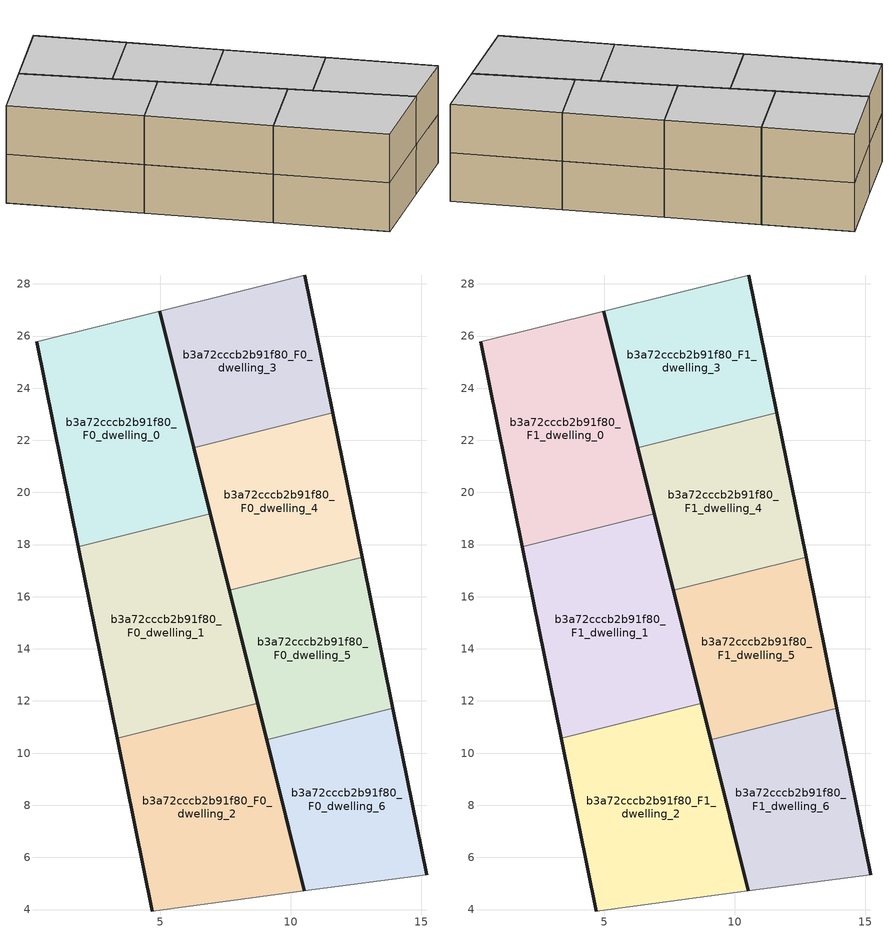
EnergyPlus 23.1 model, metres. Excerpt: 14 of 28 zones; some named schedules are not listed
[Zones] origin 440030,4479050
b3a72cccb2b91f80_F0_dwelling_0
 floor ground (EU_floor_Construction): 6.91,19.18 4.97,26.95 0.25,25.77 1.85,17.92 z0
 wall outside (EU_wall_Construction): 1.85,17.92 0.25,25.77 / 4.97,26.95 6.91,19.18 z0:3
 wall adiabatic (EU_wall_Construction): 0.25,25.77 4.97,26.95 z0:3
 wall to b3a72cccb2b91f80_F0_dwelling_1 (EU_wall_Construction): 6.91,19.18 1.85,17.92 z0:3
b3a72cccb2b91f80_F0_dwelling_1
 floor ground (EU_floor_Construction): 8.73,11.91 6.91,19.18 1.85,17.92 3.34,10.56 z0
 wall outside (EU_wall_Construction): 6.91,19.18 8.73,11.91 / 3.34,10.56 1.85,17.92 z0:3
 wall to b3a72cccb2b91f80_F0_dwelling_2 (EU_wall_Construction): 8.73,11.91 3.34,10.56 z0:3
b3a72cccb2b91f80_F0_dwelling_2
 floor ground (EU_floor_Construction): 10.52,4.71 8.73,11.91 3.34,10.56 4.69,3.94 z0
 wall outside (EU_wall_Construction): 8.73,11.91 10.52,4.71 / 4.69,3.94 3.34,10.56 z0:3
 wall adiabatic (EU_wall_Construction): 10.52,4.71 4.69,3.94 z0:3
b3a72cccb2b91f80_F0_dwelling_3
 floor ground (EU_floor_Construction): 11.61,23.05 10.53,28.34 4.97,26.95 6.28,21.72 z0
 wall outside (EU_wall_Construction): 10.53,28.34 11.61,23.05 / 6.28,21.72 4.97,26.95 z0:3
 wall adiabatic (EU_wall_Construction): 4.97,26.95 10.53,28.34 z0:3
 wall to b3a72cccb2b91f80_F0_dwelling_4 (EU_wall_Construction): 11.61,23.05 6.28,21.72 z0:3
b3a72cccb2b91f80_F0_dwelling_4
 floor ground (EU_floor_Construction): 12.74,17.52 11.61,23.05 6.28,21.72 7.64,16.25 z0
 wall outside (EU_wall_Construction): 11.61,23.05 12.74,17.52 / 7.64,16.25 6.28,21.72 z0:3
 wall to b3a72cccb2b91f80_F0_dwelling_5 (EU_wall_Construction): 12.74,17.52 7.64,16.25 z0:3
b3a72cccb2b91f80_F0_dwelling_5
 floor ground (EU_floor_Construction): 13.92,11.72 12.74,17.52 7.64,16.25 9.08,10.51 z0
 wall outside (EU_wall_Construction): 12.74,17.52 13.92,11.72 / 9.08,10.51 7.64,16.25 z0:3
 wall to b3a72cccb2b91f80_F0_dwelling_6 (EU_wall_Construction): 13.92,11.72 9.08,10.51 z0:3
b3a72cccb2b91f80_F0_dwelling_6
 floor ground (EU_floor_Construction): 15.22,5.33 13.92,11.72 9.08,10.51 10.52,4.71 z0
 wall outside (EU_wall_Construction): 13.92,11.72 15.22,5.33 / 10.52,4.71 9.08,10.51 z0:3
 wall adiabatic (EU_wall_Construction): 15.22,5.33 10.52,4.71 z0:3
b3a72cccb2b91f80_F1_dwelling_0
 floor to b3a72cccb2b91f80_F0_dwelling_0 (EU_floor_Construction): 6.91,19.18 4.97,26.95 0.25,25.77 1.85,17.92 z3
 wall outside (EU_wall_Construction): 1.85,17.92 0.25,25.77 / 4.97,26.95 6.91,19.18 z3:6
 wall adiabatic (EU_wall_Construction): 0.25,25.77 4.97,26.95 z3:6
 wall to b3a72cccb2b91f80_F1_dwelling_1 (EU_wall_Construction): 6.91,19.18 1.85,17.92 z3:6
 ceiling to b3a72cccb2b91f80_F2_dwelling_0 (EU_floor_Construction): 4.97,26.95 6.91,19.18 1.85,17.92 0.25,25.77 z6
b3a72cccb2b91f80_F1_dwelling_1
 floor to b3a72cccb2b91f80_F0_dwelling_1 (EU_floor_Construction): 8.73,11.91 6.91,19.18 1.85,17.92 3.34,10.56 z3
 wall outside (EU_wall_Construction): 6.91,19.18 8.73,11.91 / 3.34,10.56 1.85,17.92 z3:6
 wall to b3a72cccb2b91f80_F1_dwelling_2 (EU_wall_Construction): 8.73,11.91 3.34,10.56 z3:6
 ceiling to b3a72cccb2b91f80_F2_dwelling_1 (EU_floor_Construction): 6.91,19.18 8.73,11.91 3.34,10.56 1.85,17.92 z6
b3a72cccb2b91f80_F1_dwelling_2
 floor to b3a72cccb2b91f80_F0_dwelling_2 (EU_floor_Construction): 10.52,4.71 8.73,11.91 3.34,10.56 4.69,3.94 z3
 wall outside (EU_wall_Construction): 8.73,11.91 10.52,4.71 / 4.69,3.94 3.34,10.56 z3:6
 wall adiabatic (EU_wall_Construction): 10.52,4.71 4.69,3.94 z3:6
 ceiling to b3a72cccb2b91f80_F2_dwelling_2 (EU_floor_Construction): 8.73,11.91 10.52,4.71 4.69,3.94 3.34,10.56 z6
b3a72cccb2b91f80_F1_dwelling_3
 floor to b3a72cccb2b91f80_F0_dwelling_3 (EU_floor_Construction): 11.61,23.05 10.53,28.34 4.97,26.95 6.28,21.72 z3
 wall outside (EU_wall_Construction): 10.53,28.34 11.61,23.05 / 6.28,21.72 4.97,26.95 z3:6
 wall adiabatic (EU_wall_Construction): 4.97,26.95 10.53,28.34 z3:6
 wall to b3a72cccb2b91f80_F1_dwelling_4 (EU_wall_Construction): 11.61,23.05 6.28,21.72 z3:6
 ceiling to b3a72cccb2b91f80_F2_dwelling_3 (EU_floor_Construction): 10.53,28.34 11.61,23.05 6.28,21.72 4.97,26.95 z6
b3a72cccb2b91f80_F1_dwelling_4
 floor to b3a72cccb2b91f80_F0_dwelling_4 (EU_floor_Construction): 12.74,17.52 11.61,23.05 6.28,21.72 7.64,16.25 z3
 wall outside (EU_wall_Construction): 11.61,23.05 12.74,17.52 / 7.64,16.25 6.28,21.72 z3:6
 wall to b3a72cccb2b91f80_F1_dwelling_5 (EU_wall_Construction): 12.74,17.52 7.64,16.25 z3:6
 ceiling to b3a72cccb2b91f80_F2_dwelling_4 (EU_floor_Construction): 11.61,23.05 12.74,17.52 7.64,16.25 6.28,21.72 z6
b3a72cccb2b91f80_F1_dwelling_5
 floor to b3a72cccb2b91f80_F0_dwelling_5 (EU_floor_Construction): 13.92,11.72 12.74,17.52 7.64,16.25 9.08,10.51 z3
 wall outside (EU_wall_Construction): 12.74,17.52 13.92,11.72 / 9.08,10.51 7.64,16.25 z3:6
 wall to b3a72cccb2b91f80_F1_dwelling_6 (EU_wall_Construction): 13.92,11.72 9.08,10.51 z3:6
 ceiling to b3a72cccb2b91f80_F2_dwelling_5 (EU_floor_Construction): 12.74,17.52 13.92,11.72 9.08,10.51 7.64,16.25 z6
b3a72cccb2b91f80_F1_dwelling_6
 floor to b3a72cccb2b91f80_F0_dwelling_6 (EU_floor_Construction): 15.22,5.33 13.92,11.72 9.08,10.51 10.52,4.71 z3
 wall outside (EU_wall_Construction): 13.92,11.72 15.22,5.33 / 10.52,4.71 9.08,10.51 z3:6
 wall adiabatic (EU_wall_Construction): 15.22,5.33 10.52,4.71 z3:6
 ceiling to b3a72cccb2b91f80_F2_dwelling_6 (EU_floor_Construction): 13.92,11.72 15.22,5.33 10.52,4.71 9.08,10.51 z6
[Building]
EU S2 Campaign: North Axis=0; Terrain=City; Solar Distribution=FullExterior
[Site:Location]
Madrid: Latitude=40.5; Longitude=-3.5; Time Zone=1; Elevation=609
[SizingPeriod:WeatherFileDays]
AnnualSizingPeriod: Begin Month=1; Begin Day of Month=1; End Month=12; End Day of Month=31; Day of Week for Start Day=Monday; Use Weather File Daylight Saving Period=No; Use Weather File Rain and Snow Indicators=No
[MATERIAL]
EU_InternalMass_Material: Roughness=MediumRough; Thickness=0.1; Conductivity=1; Density=1800; Specific Heat=900; Thermal Absorptance=0.9; Solar Absorptance=0.7; Visible Absorptance=0.7
[MATERIAL:NOMASS] Roughness=MediumRough; Thermal Absorptance=0.9; Solar Absorptance=0.7; Visible Absorptance=0.7
Name | Thermal Resistance
EU_wall_NoMass | 1.60022
EU_floor_NoMass | 0.470652
[CONSTRUCTION]
EU_wall_Construction: EU_wall_NoMass
EU_floor_Construction: EU_floor_NoMass
EU_InternalMass_Construction: EU_InternalMass_Material
[ZONE] Type=1; Multiplier=1; Ceiling Height=autocalculate; Floor Area=autocalculate; Part of Total Floor Area=Yes
Name | Volume
b3a72cccb2b91f80_F0_dwelling_0; b3a72cccb2b91f80_F1_dwelling_0 | 121.092
b3a72cccb2b91f80_F0_dwelling_1; b3a72cccb2b91f80_F1_dwelling_1 | 121.1
b3a72cccb2b91f80_F0_dwelling_2; b3a72cccb2b91f80_F1_dwelling_2 | 121.107
b3a72cccb2b91f80_F0_dwelling_3 | 90.8251
b3a72cccb2b91f80_F1_dwelling_3 | 90.8247
b3a72cccb2b91f80_F0_dwelling_4 | 90.8368
b3a72cccb2b91f80_F1_dwelling_4 | 90.8372
b3a72cccb2b91f80_F0_dwelling_5; b3a72cccb2b91f80_F1_dwelling_5 | 90.8262
b3a72cccb2b91f80_F0_dwelling_6 | 90.8394
b3a72cccb2b91f80_F1_dwelling_6 | 90.8397
[INTERNALMASS] Construction=EU_InternalMass_Construction
Name | Zone or ZoneList | Surface Area
b3a72cccb2b91f80_F0_dwelling_0_EU_InternalMass | b3a72cccb2b91f80_F0_dwelling_0 | 40.364
b3a72cccb2b91f80_F0_dwelling_1_EU_InternalMass | b3a72cccb2b91f80_F0_dwelling_1 | 40.3667
b3a72cccb2b91f80_F0_dwelling_2_EU_InternalMass | b3a72cccb2b91f80_F0_dwelling_2 | 40.3689
b3a72cccb2b91f80_F0_dwelling_3_EU_InternalMass | b3a72cccb2b91f80_F0_dwelling_3 | 30.2748
b3a72cccb2b91f80_F0_dwelling_4_EU_InternalMass | b3a72cccb2b91f80_F0_dwelling_4 | 30.279
b3a72cccb2b91f80_F0_dwelling_5_EU_InternalMass | b3a72cccb2b91f80_F0_dwelling_5 | 30.2755
b3a72cccb2b91f80_F0_dwelling_6_EU_InternalMass | b3a72cccb2b91f80_F0_dwelling_6 | 30.2799
b3a72cccb2b91f80_F1_dwelling_0_EU_InternalMass | b3a72cccb2b91f80_F1_dwelling_0 | 40.364
b3a72cccb2b91f80_F1_dwelling_1_EU_InternalMass | b3a72cccb2b91f80_F1_dwelling_1 | 40.3667
b3a72cccb2b91f80_F1_dwelling_2_EU_InternalMass | b3a72cccb2b91f80_F1_dwelling_2 | 40.3689
b3a72cccb2b91f80_F1_dwelling_3_EU_InternalMass | b3a72cccb2b91f80_F1_dwelling_3 | 30.2748
b3a72cccb2b91f80_F1_dwelling_4_EU_InternalMass | b3a72cccb2b91f80_F1_dwelling_4 | 30.279
b3a72cccb2b91f80_F1_dwelling_5_EU_InternalMass | b3a72cccb2b91f80_F1_dwelling_5 | 30.2755
b3a72cccb2b91f80_F1_dwelling_6_EU_InternalMass | b3a72cccb2b91f80_F1_dwelling_6 | 30.2799
[OTHEREQUIPMENT] Fuel Type=Electricity; Design Level Calculation Method=Watts/Area; Power per Zone Floor Area=1; Fraction Latent=0; Fraction Radiant=0; Fraction Lost=0; Carbon Dioxide Generation Rate=0; EndUse Subcategory=EU_Step8_InternalGains
Name | Zone or ZoneList or Space or SpaceList | Schedule
EU_Step8_InternalGain_b3a72cccb2b91f80_F0_dwelling_0_f000 | b3a72cccb2b91f80_F0_dwelling_0 | EU_Step8_GainSchedule_b3a72cccb2b91f80_F0_dwelling_0_f000
EU_Step8_InternalGain_b3a72cccb2b91f80_F0_dwelling_1_f000 | b3a72cccb2b91f80_F0_dwelling_1 | EU_Step8_GainSchedule_b3a72cccb2b91f80_F0_dwelling_1_f000
EU_Step8_InternalGain_b3a72cccb2b91f80_F0_dwelling_2_f000 | b3a72cccb2b91f80_F0_dwelling_2 | EU_Step8_GainSchedule_b3a72cccb2b91f80_F0_dwelling_2_f000
EU_Step8_InternalGain_b3a72cccb2b91f80_F0_dwelling_3_f000 | b3a72cccb2b91f80_F0_dwelling_3 | EU_Step8_GainSchedule_b3a72cccb2b91f80_F0_dwelling_3_f000
EU_Step8_InternalGain_b3a72cccb2b91f80_F0_dwelling_4_f000 | b3a72cccb2b91f80_F0_dwelling_4 | EU_Step8_GainSchedule_b3a72cccb2b91f80_F0_dwelling_4_f000
EU_Step8_InternalGain_b3a72cccb2b91f80_F0_dwelling_5_f000 | b3a72cccb2b91f80_F0_dwelling_5 | EU_Step8_GainSchedule_b3a72cccb2b91f80_F0_dwelling_5_f000
EU_Step8_InternalGain_b3a72cccb2b91f80_F0_dwelling_6_f000 | b3a72cccb2b91f80_F0_dwelling_6 | EU_Step8_GainSchedule_b3a72cccb2b91f80_F0_dwelling_6_f000
EU_Step8_InternalGain_b3a72cccb2b91f80_F1_dwelling_0_f000 | b3a72cccb2b91f80_F1_dwelling_0 | EU_Step8_GainSchedule_b3a72cccb2b91f80_F1_dwelling_0_f000
EU_Step8_InternalGain_b3a72cccb2b91f80_F1_dwelling_1_f000 | b3a72cccb2b91f80_F1_dwelling_1 | EU_Step8_GainSchedule_b3a72cccb2b91f80_F1_dwelling_1_f000
EU_Step8_InternalGain_b3a72cccb2b91f80_F1_dwelling_2_f000 | b3a72cccb2b91f80_F1_dwelling_2 | EU_Step8_GainSchedule_b3a72cccb2b91f80_F1_dwelling_2_f000
EU_Step8_InternalGain_b3a72cccb2b91f80_F1_dwelling_3_f000 | b3a72cccb2b91f80_F1_dwelling_3 | EU_Step8_GainSchedule_b3a72cccb2b91f80_F1_dwelling_3_f000
EU_Step8_InternalGain_b3a72cccb2b91f80_F1_dwelling_4_f000 | b3a72cccb2b91f80_F1_dwelling_4 | EU_Step8_GainSchedule_b3a72cccb2b91f80_F1_dwelling_4_f000
EU_Step8_InternalGain_b3a72cccb2b91f80_F1_dwelling_5_f000 | b3a72cccb2b91f80_F1_dwelling_5 | EU_Step8_GainSchedule_b3a72cccb2b91f80_F1_dwelling_5_f000
EU_Step8_InternalGain_b3a72cccb2b91f80_F1_dwelling_6_f000 | b3a72cccb2b91f80_F1_dwelling_6 | EU_Step8_GainSchedule_b3a72cccb2b91f80_F1_dwelling_6_f000
[ZONEVENTILATION:DESIGNFLOWRATE] Schedule=EU_AlwaysOn; Design Flow Rate Calculation Method=AirChanges/Hour; Air Changes per Hour=0.480704; Ventilation Type=Natural; Fan Pressure Rise=0; Fan Total Efficiency=1; Constant Term Coefficient=1; Temperature Term Coefficient=0; Velocity Term Coefficient=0; Velocity Squared Term Coefficient=0; Minimum Indoor Temperature=-100; Maximum Indoor Temperature=100; Delta Temperature=-100; Minimum Outdoor Temperature=-100; Maximum Outdoor Temperature=100; Maximum Wind Speed=40
Name | Zone or ZoneList or Space or SpaceList
EU_ConstantAir_b3a72cccb2b91f80_F0_dwelling_0 | b3a72cccb2b91f80_F0_dwelling_0
EU_ConstantAir_b3a72cccb2b91f80_F0_dwelling_1 | b3a72cccb2b91f80_F0_dwelling_1
EU_ConstantAir_b3a72cccb2b91f80_F0_dwelling_2 | b3a72cccb2b91f80_F0_dwelling_2
EU_ConstantAir_b3a72cccb2b91f80_F0_dwelling_3 | b3a72cccb2b91f80_F0_dwelling_3
EU_ConstantAir_b3a72cccb2b91f80_F0_dwelling_4 | b3a72cccb2b91f80_F0_dwelling_4
EU_ConstantAir_b3a72cccb2b91f80_F0_dwelling_5 | b3a72cccb2b91f80_F0_dwelling_5
EU_ConstantAir_b3a72cccb2b91f80_F0_dwelling_6 | b3a72cccb2b91f80_F0_dwelling_6
EU_ConstantAir_b3a72cccb2b91f80_F1_dwelling_0 | b3a72cccb2b91f80_F1_dwelling_0
EU_ConstantAir_b3a72cccb2b91f80_F1_dwelling_1 | b3a72cccb2b91f80_F1_dwelling_1
EU_ConstantAir_b3a72cccb2b91f80_F1_dwelling_2 | b3a72cccb2b91f80_F1_dwelling_2
EU_ConstantAir_b3a72cccb2b91f80_F1_dwelling_3 | b3a72cccb2b91f80_F1_dwelling_3
EU_ConstantAir_b3a72cccb2b91f80_F1_dwelling_4 | b3a72cccb2b91f80_F1_dwelling_4
EU_ConstantAir_b3a72cccb2b91f80_F1_dwelling_5 | b3a72cccb2b91f80_F1_dwelling_5
EU_ConstantAir_b3a72cccb2b91f80_F1_dwelling_6 | b3a72cccb2b91f80_F1_dwelling_6
[HVACTEMPLATE:THERMOSTAT] Constant Heating Setpoint=20; Constant Cooling Setpoint=50
EU_HeatOnly_b3a72cccb2b91f80_F0_dwelling_0; EU_HeatOnly_b3a72cccb2b91f80_F0_dwelling_1; EU_HeatOnly_b3a72cccb2b91f80_F0_dwelling_2; EU_HeatOnly_b3a72cccb2b91f80_F0_dwelling_3; EU_HeatOnly_b3a72cccb2b91f80_F0_dwelling_4; EU_HeatOnly_b3a72cccb2b91f80_F0_dwelling_5; EU_HeatOnly_b3a72cccb2b91f80_F0_dwelling_6; EU_HeatOnly_b3a72cccb2b91f80_F1_dwelling_0; EU_HeatOnly_b3a72cccb2b91f80_F1_dwelling_1; EU_HeatOnly_b3a72cccb2b91f80_F1_dwelling_2; EU_HeatOnly_b3a72cccb2b91f80_F1_dwelling_3; EU_HeatOnly_b3a72cccb2b91f80_F1_dwelling_4; EU_HeatOnly_b3a72cccb2b91f80_F1_dwelling_5; EU_HeatOnly_b3a72cccb2b91f80_F1_dwelling_6; EU_HeatOnly_b3a72cccb2b91f80_F2_dwelling_0; EU_HeatOnly_b3a72cccb2b91f80_F2_dwelling_1; EU_HeatOnly_b3a72cccb2b91f80_F2_dwelling_2; EU_HeatOnly_b3a72cccb2b91f80_F2_dwelling_3; EU_HeatOnly_b3a72cccb2b91f80_F2_dwelling_4; EU_HeatOnly_b3a72cccb2b91f80_F2_dwelling_5; EU_HeatOnly_b3a72cccb2b91f80_F2_dwelling_6; EU_HeatOnly_b3a72cccb2b91f80_F3_dwelling_0; EU_HeatOnly_b3a72cccb2b91f80_F3_dwelling_1; EU_HeatOnly_b3a72cccb2b91f80_F3_dwelling_2; EU_HeatOnly_b3a72cccb2b91f80_F3_dwelling_3; EU_HeatOnly_b3a72cccb2b91f80_F3_dwelling_4; EU_HeatOnly_b3a72cccb2b91f80_F3_dwelling_5; EU_HeatOnly_b3a72cccb2b91f80_F3_dwelling_6
[HVACTEMPLATE:ZONE:IDEALLOADSAIRSYSTEM] System Availability Schedule=EU_AlwaysOn; Maximum Heating Supply Air Temperature=50; Minimum Cooling Supply Air Temperature=13; Maximum Heating Supply Air Humidity Ratio=0.0156; Minimum Cooling Supply Air Humidity Ratio=0.0077; Heating Limit=NoLimit; Cooling Limit=NoLimit; Heating Availability Schedule=EU_AlwaysOn; Cooling Availability Schedule=EU_CoolingOff; Dehumidification Control Type=ConstantSensibleHeatRatio; Cooling Sensible Heat Ratio=0.7; Dehumidification Setpoint=60; Humidification Control Type=None; Humidification Setpoint=30; Outdoor Air Method=None; Outdoor Air Flow Rate per Person=0.00944; Outdoor Air Flow Rate per Zone Floor Area=0; Outdoor Air Flow Rate per Zone=0; Demand Controlled Ventilation Type=None; Outdoor Air Economizer Type=NoEconomizer; Heat Recovery Type=None; Sensible Heat Recovery Effectiveness=0.7; Latent Heat Recovery Effectiveness=0.65
Name | Template Thermostat
b3a72cccb2b91f80_F0_dwelling_0 | EU_HeatOnly_b3a72cccb2b91f80_F0_dwelling_0
b3a72cccb2b91f80_F0_dwelling_1 | EU_HeatOnly_b3a72cccb2b91f80_F0_dwelling_1
b3a72cccb2b91f80_F0_dwelling_2 | EU_HeatOnly_b3a72cccb2b91f80_F0_dwelling_2
b3a72cccb2b91f80_F0_dwelling_3 | EU_HeatOnly_b3a72cccb2b91f80_F0_dwelling_3
b3a72cccb2b91f80_F0_dwelling_4 | EU_HeatOnly_b3a72cccb2b91f80_F0_dwelling_4
b3a72cccb2b91f80_F0_dwelling_5 | EU_HeatOnly_b3a72cccb2b91f80_F0_dwelling_5
b3a72cccb2b91f80_F0_dwelling_6 | EU_HeatOnly_b3a72cccb2b91f80_F0_dwelling_6
b3a72cccb2b91f80_F1_dwelling_0 | EU_HeatOnly_b3a72cccb2b91f80_F1_dwelling_0
b3a72cccb2b91f80_F1_dwelling_1 | EU_HeatOnly_b3a72cccb2b91f80_F1_dwelling_1
b3a72cccb2b91f80_F1_dwelling_2 | EU_HeatOnly_b3a72cccb2b91f80_F1_dwelling_2
b3a72cccb2b91f80_F1_dwelling_3 | EU_HeatOnly_b3a72cccb2b91f80_F1_dwelling_3
b3a72cccb2b91f80_F1_dwelling_4 | EU_HeatOnly_b3a72cccb2b91f80_F1_dwelling_4
b3a72cccb2b91f80_F1_dwelling_5 | EU_HeatOnly_b3a72cccb2b91f80_F1_dwelling_5
b3a72cccb2b91f80_F1_dwelling_6 | EU_HeatOnly_b3a72cccb2b91f80_F1_dwelling_6
[SIZING:ZONE] Zone Cooling Design Supply Air Temperature Input Method=SupplyAirTemperature; Zone Cooling Design Supply Air Temperature=13; Zone Heating Design Supply Air Temperature Input Method=SupplyAirTemperature; Zone Heating Design Supply Air Temperature=50; Zone Cooling Design Supply Air Humidity Ratio=0.008; Zone Heating Design Supply Air Humidity Ratio=0.008; Cooling Design Air Flow Method=DesignDay; Cooling Design Air Flow Rate=0; Cooling Minimum Air Flow per Zone Floor Area=0.000762; Cooling Minimum Air Flow=0; Cooling Minimum Air Flow Fraction=0.2; Heating Design Air Flow Method=DesignDay; Heating Design Air Flow Rate=0; Heating Maximum Air Flow per Zone Floor Area=0.002032; Heating Maximum Air Flow=0.141576; Heating Maximum Air Flow Fraction=0.3; Account for Dedicated Outdoor Air System=No; Dedicated Outdoor Air System Control Strategy=NeutralSupplyAir; Dedicated Outdoor Air Low Setpoint Temperature for Design=autosize; Dedicated Outdoor Air High Setpoint Temperature for Design=autosize; Zone Load Sizing Method=Sensible Load Only No Latent Load; Zone Latent Cooling Design Supply Air Humidity Ratio Input Method=HumidityRatioDifference; Zone Cooling Design Supply Air Humidity Ratio Difference=0.005; Zone Latent Heating Design Supply Air Humidity Ratio Input Method=HumidityRatioDifference; Zone Humidification Design Supply Air Humidity Ratio Difference=0.005
b3a72cccb2b91f80_F0_dwelling_0; b3a72cccb2b91f80_F0_dwelling_1; b3a72cccb2b91f80_F0_dwelling_2; b3a72cccb2b91f80_F0_dwelling_3; b3a72cccb2b91f80_F0_dwelling_4; b3a72cccb2b91f80_F0_dwelling_5; b3a72cccb2b91f80_F0_dwelling_6; b3a72cccb2b91f80_F1_dwelling_0; b3a72cccb2b91f80_F1_dwelling_1; b3a72cccb2b91f80_F1_dwelling_2; b3a72cccb2b91f80_F1_dwelling_3; b3a72cccb2b91f80_F1_dwelling_4; b3a72cccb2b91f80_F1_dwelling_5; b3a72cccb2b91f80_F1_dwelling_6
[SCHEDULE:FILE] Column Number=1; Rows to Skip at Top=0; Number of Hours of Data=8760; Column Separator=Comma; Interpolate to Timestep=No; Minutes per Item=60; Adjust Schedule for Daylight Savings=Yes
Name | File
EU_Step8_GainSchedule_b3a72cccb2b91f80_F0_dwelling_0_f000 | ../../schedules/b3a72cccb2b91f80/b3a72cccb2b91f80_F0_dwelling_0_f000_gain.csv
EU_Step8_GainSchedule_b3a72cccb2b91f80_F0_dwelling_1_f000 | ../../schedules/b3a72cccb2b91f80/b3a72cccb2b91f80_F0_dwelling_1_f000_gain.csv
EU_Step8_GainSchedule_b3a72cccb2b91f80_F0_dwelling_2_f000 | ../../schedules/b3a72cccb2b91f80/b3a72cccb2b91f80_F0_dwelling_2_f000_gain.csv
EU_Step8_GainSchedule_b3a72cccb2b91f80_F0_dwelling_3_f000 | ../../schedules/b3a72cccb2b91f80/b3a72cccb2b91f80_F0_dwelling_3_f000_gain.csv
EU_Step8_GainSchedule_b3a72cccb2b91f80_F0_dwelling_4_f000 | ../../schedules/b3a72cccb2b91f80/b3a72cccb2b91f80_F0_dwelling_4_f000_gain.csv
EU_Step8_GainSchedule_b3a72cccb2b91f80_F0_dwelling_5_f000 | ../../schedules/b3a72cccb2b91f80/b3a72cccb2b91f80_F0_dwelling_5_f000_gain.csv
EU_Step8_GainSchedule_b3a72cccb2b91f80_F0_dwelling_6_f000 | ../../schedules/b3a72cccb2b91f80/b3a72cccb2b91f80_F0_dwelling_6_f000_gain.csv
